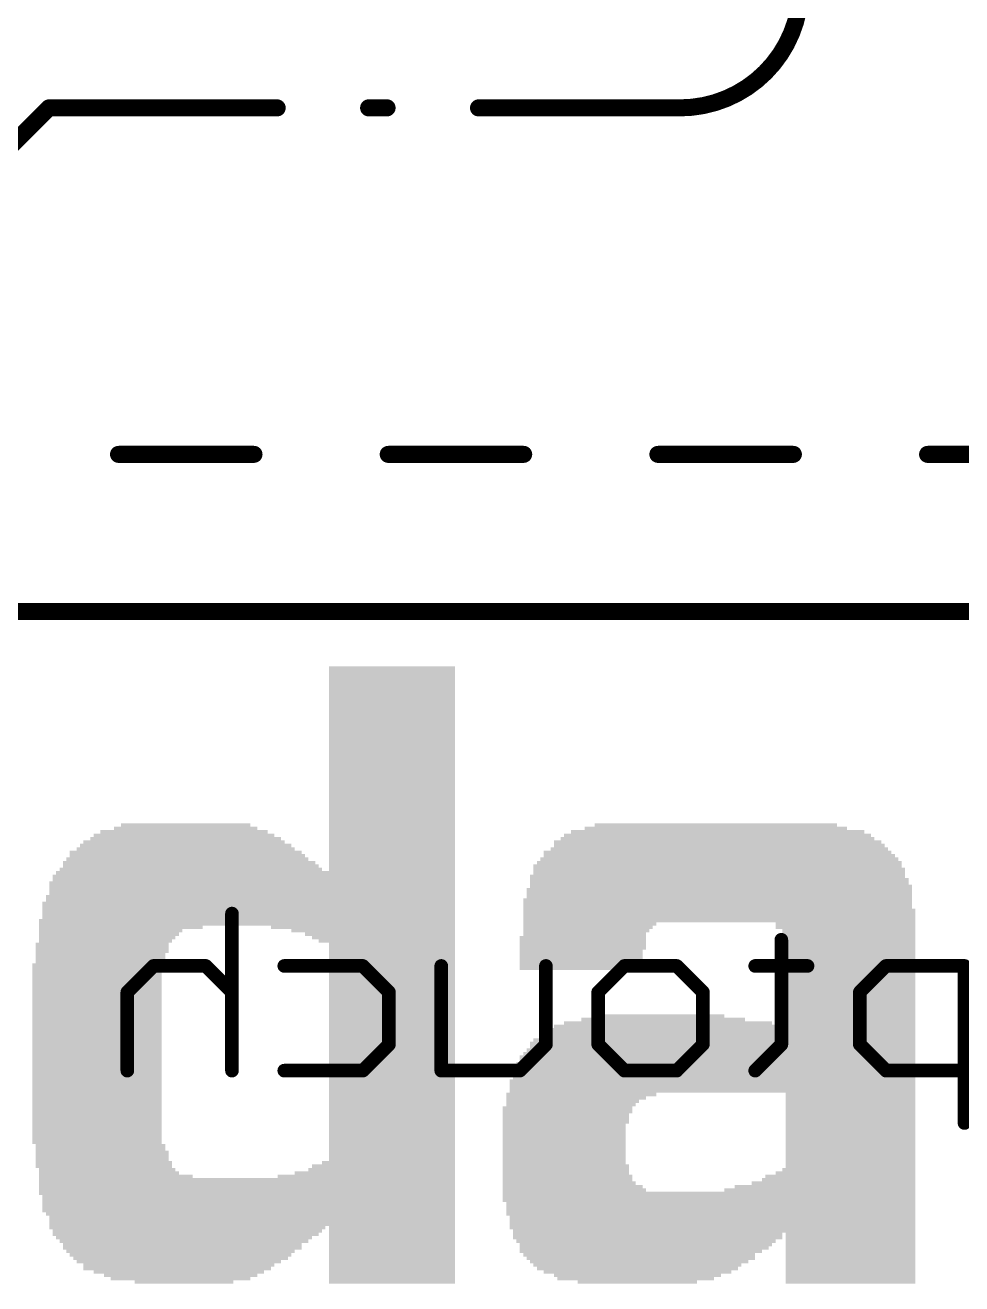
# Model space of a CAD drawing. Extents: x -0.1 to 56.3, y -0.6 to 85.1.
# Drawn here: x 12.84 to 19.82, y 10.66 to 20.03 of the extents above; entities that cross this region are included whole.
import ezdxf

# ---------------------------------------------------------------- set-up
doc = ezdxf.new("R2010")
doc.units = 0
doc.layers.add('21', color=40, linetype='CONTINUOUS')
doc.layers.add('52', color=253, linetype='CONTINUOUS')

# ---------------------------------------------------------------- blocks, each defined once
blk = doc.blocks.new('RECT')
blk.add_solid([(-0.5, -0.5), (0.5, -0.5), (-0.5, 0.5), (0.5, 0.5)])

msp = doc.modelspace()

# ---------------------------------------------------------------- linework, layer by layer
at = {"layer": '52'}
for points, const_width in [([(17.715, 19.412, 0.4142), (18.615, 20.312)], 0.127), ([(13.015, 19.4438, 1), (13.015, 19.3803)], 0.0635), ([(13.0375, 19.3895, 1), (12.9925, 19.4345)], 0.0635), ([(13.215, 19.4438, 1), (13.215, 19.3803)], 0.0635), ([(13.215, 19.3803, 1), (13.215, 19.4438)], 0.0635), ([(14.715, 19.3803, 1), (14.715, 19.4438)], 0.0635), ([(15.3963, 19.4438, 1), (15.3963, 19.3803)], 0.0635), ([(15.5337, 19.3803, 1), (15.5337, 19.4438)], 0.0635), ([(16.215, 19.4438, 1), (16.215, 19.3803)], 0.0635), ([(17.715, 19.4438, 1), (17.715, 19.3803)], 0.0635), ([(17.715, 19.3803, 1), (17.715, 19.4438)], 0.0635), ([(13.5332, 16.8637, 1), (13.5332, 16.8003)], 0.0635), ([(14.5423, 16.8003, 1), (14.5423, 16.8637)], 0.0635), ([(15.5423, 16.8637, 1), (15.5423, 16.8003)], 0.0635), ([(16.5514, 16.8003, 1), (16.5514, 16.8637)], 0.0635), ([(17.5514, 16.8637, 1), (17.5514, 16.8003)], 0.0635), ([(18.5605, 16.8003, 1), (18.5605, 16.8637)], 0.0635), ([(19.5605, 16.8637, 1), (19.5605, 16.8003)], 0.0635), ([(14.4036, 13.4122, 1), (14.3528, 13.4122)], 0.0508), ([(18.4965, 13.2173, 1), (18.4457, 13.2173)], 0.0508), ([(13.7935, 13.0478, 1), (13.7935, 12.997)], 0.0508), ([(13.8115, 13.0044, 1), (13.7756, 13.0404)], 0.0508), ([(14.2013, 13.0404, 1), (14.1654, 13.0044)], 0.0508), ([(14.1833, 12.997, 1), (14.1833, 13.0478)], 0.0508), ([(14.768, 13.0478, 1), (14.768, 12.997)], 0.0508), ([(15.3707, 13.0404, 1), (15.3348, 13.0044)], 0.0508), ([(15.3527, 12.997, 1), (15.3527, 13.0478)], 0.0508), ([(15.9628, 13.0224, 1), (15.912, 13.0224)], 0.0508), ([(16.7424, 13.0224, 1), (16.6916, 13.0224)], 0.0508), ([(17.3017, 13.0478, 1), (17.3017, 12.997)], 0.0508), ([(17.3197, 13.0044, 1), (17.2838, 13.0404)], 0.0508), ([(17.7095, 13.0404, 1), (17.6736, 13.0044)], 0.0508), ([(17.6915, 12.997, 1), (17.6915, 13.0478)], 0.0508), ([(18.2762, 13.0478, 1), (18.2762, 12.997)], 0.0508), ([(18.666, 12.997, 1), (18.666, 13.0478)], 0.0508), ([(19.2507, 13.0478, 1), (19.2507, 12.997)], 0.0508), ([(19.2687, 13.0044, 1), (19.2327, 13.0404)], 0.0508), ([(19.8608, 13.0224, 1), (19.81, 13.0224)], 0.0508), ([(19.8354, 12.997, 1), (19.8354, 13.0478)], 0.0508), ([(13.624, 12.8275, 1), (13.5732, 12.8275)], 0.0508), ([(13.5807, 12.8455, 1), (13.6166, 12.8095)], 0.0508), ([(14.3603, 12.8095, 1), (14.3962, 12.8455)], 0.0508), ([(15.573, 12.8275, 1), (15.5222, 12.8275)], 0.0508), ([(15.5297, 12.8095, 1), (15.5656, 12.8455)], 0.0508), ([(17.1322, 12.8275, 1), (17.0814, 12.8275)], 0.0508), ([(17.0889, 12.8455, 1), (17.1248, 12.8095)], 0.0508), ([(17.9118, 12.8275, 1), (17.861, 12.8275)], 0.0508), ([(17.8685, 12.8095, 1), (17.9044, 12.8455)], 0.0508), ([(19.0378, 12.8455, 1), (19.0738, 12.8095)], 0.0508), ([(19.0812, 12.8275, 1), (19.0304, 12.8275)], 0.0508), ([(15.5656, 12.4197, 1), (15.5297, 12.4557)], 0.0508), ([(16.735, 12.4197, 1), (16.6991, 12.4557)], 0.0508), ([(17.1248, 12.4557, 1), (17.0889, 12.4197)], 0.0508), ([(17.9044, 12.4197, 1), (17.8685, 12.4557)], 0.0508), ([(18.4891, 12.4197, 1), (18.4532, 12.4557)], 0.0508), ([(19.0738, 12.4557, 1), (19.0378, 12.4197)], 0.0508), ([(15.5222, 12.4377, 1), (15.573, 12.4377)], 0.0508), ([(16.6916, 12.4377, 1), (16.7424, 12.4377)], 0.0508), ([(17.0814, 12.4377, 1), (17.1322, 12.4377)], 0.0508), ([(17.861, 12.4377, 1), (17.9118, 12.4377)], 0.0508), ([(18.4457, 12.4377, 1), (18.4965, 12.4377)], 0.0508), ([(19.0304, 12.4377, 1), (19.0812, 12.4377)], 0.0508), ([(14.768, 12.2682, 1), (14.768, 12.2174)], 0.0508), ([(15.3348, 12.2608, 1), (15.3707, 12.2248)], 0.0508), ([(15.3527, 12.2174, 1), (15.3527, 12.2682)], 0.0508), ([(15.9374, 12.2682, 1), (15.9374, 12.2174)], 0.0508), ([(16.5042, 12.2608, 1), (16.5401, 12.2248)], 0.0508), ([(16.5221, 12.2174, 1), (16.5221, 12.2682)], 0.0508), ([(17.3017, 12.2682, 1), (17.3017, 12.2174)], 0.0508), ([(17.2838, 12.2248, 1), (17.3197, 12.2608)], 0.0508), ([(17.6736, 12.2608, 1), (17.7095, 12.2248)], 0.0508), ([(17.6915, 12.2174, 1), (17.6915, 12.2682)], 0.0508), ([(18.2583, 12.2608, 1), (18.2942, 12.2248)], 0.0508), ([(19.2507, 12.2682, 1), (19.2507, 12.2174)], 0.0508), ([(19.2327, 12.2248, 1), (19.2687, 12.2608)], 0.0508), ([(19.8354, 12.2174, 1), (19.8354, 12.2682)], 0.0508), ([(13.5732, 12.2428, 1), (13.624, 12.2428)], 0.0508), ([(14.3528, 12.2428, 1), (14.4036, 12.2428)], 0.0508), ([(15.912, 12.2428, 1), (15.9628, 12.2428)], 0.0508), ([(19.81, 11.853, 1), (19.8608, 11.853)], 0.0508)]:
    msp.add_lwpolyline(points, format="xyb", dxfattribs=dict(at, const_width=const_width))
for points, const_width in [([(13.015, 19.412), (11.2953, 17.6923)], 0.127), ([(13.215, 19.412), (13.015, 19.412)], 0.127), ([(14.715, 19.412), (13.215, 19.412)], 0.127), ([(15.5337, 19.412), (15.3963, 19.412)], 0.127), ([(17.715, 19.412), (16.215, 19.412)], 0.127), ([(13.5332, 16.832), (14.5423, 16.832)], 0.127), ([(15.5423, 16.832), (16.5514, 16.832)], 0.127), ([(17.5514, 16.832), (18.5605, 16.832)], 0.127), ([(19.5605, 16.832), (20.5695, 16.832)], 0.127), ([(8.515, 15.662), (53.715, 15.662)], 0.127), ([(14.3782, 13.4122), (14.3782, 12.2428)], 0.1016), ([(18.4711, 13.2173), (18.4711, 12.4377)], 0.1016), ([(13.7935, 13.0224), (13.5986, 12.8275)], 0.1016), ([(14.1833, 13.0224), (13.7935, 13.0224)], 0.1016), ([(14.3782, 12.8275), (14.1833, 13.0224)], 0.1016), ([(14.768, 13.0224), (15.3527, 13.0224)], 0.1016), ([(15.3527, 13.0224), (15.5476, 12.8275)], 0.1016), ([(15.9374, 12.2428), (15.9374, 13.0224)], 0.1016), ([(16.717, 13.0224), (16.717, 12.4377)], 0.1016), ([(17.1068, 12.8275), (17.3017, 13.0224)], 0.1016), ([(17.3017, 13.0224), (17.6915, 13.0224)], 0.1016), ([(17.6915, 13.0224), (17.8864, 12.8275)], 0.1016), ([(18.666, 13.0224), (18.2762, 13.0224)], 0.1016), ([(19.2507, 13.0224), (19.0558, 12.8275)], 0.1016), ([(19.8354, 13.0224), (19.2507, 13.0224)], 0.1016), ([(19.8354, 11.853), (19.8354, 13.0224)], 0.1016), ([(13.5986, 12.8275), (13.5986, 12.2428)], 0.1016), ([(15.5476, 12.8275), (15.5476, 12.4377)], 0.1016), ([(17.1068, 12.4377), (17.1068, 12.8275)], 0.1016), ([(17.8864, 12.8275), (17.8864, 12.4377)], 0.1016), ([(19.0558, 12.8275), (19.0558, 12.4377)], 0.1016), ([(15.5476, 12.4377), (15.3527, 12.2428)], 0.1016), ([(16.717, 12.4377), (16.5221, 12.2428)], 0.1016), ([(17.3017, 12.2428), (17.1068, 12.4377)], 0.1016), ([(17.8864, 12.4377), (17.6915, 12.2428)], 0.1016), ([(18.4711, 12.4377), (18.2762, 12.2428)], 0.1016), ([(19.0558, 12.4377), (19.2507, 12.2428)], 0.1016), ([(15.3527, 12.2428), (14.768, 12.2428)], 0.1016), ([(16.5221, 12.2428), (15.9374, 12.2428)], 0.1016), ([(17.6915, 12.2428), (17.3017, 12.2428)], 0.1016), ([(19.2507, 12.2428), (19.8354, 12.2428)], 0.1016)]:
    msp.add_lwpolyline(points, dxfattribs=dict(at, const_width=const_width))

# ---------------------------------------------------------------- block references
at = {"layer": '21', "yscale": 0.0254}
for p, xscale in [((15.5702, 15.24), 0.9398), ((15.5702, 15.2146), 0.9398), ((15.5702, 15.1892), 0.9398), ((15.5702, 15.1638), 0.9398), ((15.5702, 15.1384), 0.9398), ((15.5702, 15.113), 0.9398), ((15.5702, 15.0876), 0.9398), ((15.5702, 15.0622), 0.9398), ((15.5702, 15.0368), 0.9398), ((15.5702, 15.0114), 0.9398), ((15.5702, 14.986), 0.9398), ((15.5702, 14.9606), 0.9398), ((15.5702, 14.9352), 0.9398), ((15.5702, 14.9098), 0.9398), ((15.5702, 14.8844), 0.9398), ((15.5702, 14.859), 0.9398), ((15.5702, 14.8336), 0.9398), ((15.5702, 14.8082), 0.9398), ((15.5702, 14.7828), 0.9398), ((15.5702, 14.7574), 0.9398), ((15.5702, 14.732), 0.9398), ((15.5702, 14.7066), 0.9398), ((15.5702, 14.6812), 0.9398), ((15.5702, 14.6558), 0.9398), ((15.5702, 14.6304), 0.9398), ((15.5702, 14.605), 0.9398), ((15.5702, 14.5796), 0.9398), ((15.5702, 14.5542), 0.9398), ((15.5702, 14.5288), 0.9398), ((15.5702, 14.5034), 0.9398), ((15.5702, 14.478), 0.9398), ((15.5702, 14.4526), 0.9398), ((15.5702, 14.4272), 0.9398), ((15.5702, 14.4018), 0.9398), ((15.5702, 14.3764), 0.9398), ((15.5702, 14.351), 0.9398), ((15.5702, 14.3256), 0.9398), ((15.5702, 14.3002), 0.9398), ((15.5702, 14.2748), 0.9398), ((15.5702, 14.2494), 0.9398), ((15.5702, 14.224), 0.9398), ((15.5702, 14.1986), 0.9398), ((15.5702, 14.1732), 0.9398), ((15.5702, 14.1478), 0.9398), ((14.0335, 14.0716), 0.9652), ((15.5702, 14.1224), 0.9398), ((15.5702, 14.097), 0.9398), ((15.5702, 14.0716), 0.9398), ((17.9832, 14.0716), 1.8034), ((14.0335, 13.97), 1.4224), ((14.0208, 13.9954), 1.3462), ((14.0208, 14.0208), 1.2446), ((14.0335, 14.0462), 1.0668), ((15.5702, 14.0462), 0.9398), ((15.5702, 14.0208), 0.9398), ((15.5702, 13.9954), 0.9398), ((15.5702, 13.97), 0.9398), ((17.9959, 13.97), 2.3368), ((17.9959, 13.9954), 2.286), ((17.9959, 14.0208), 2.1844), ((17.9832, 14.0462), 1.9558), ((14.0335, 13.8684), 1.7272), ((14.0335, 13.8938), 1.6256), ((14.0335, 13.9192), 1.5748), ((14.0208, 13.9446), 1.4986), ((15.5702, 13.9446), 0.9398), ((15.5702, 13.9192), 0.9398), ((15.5702, 13.8938), 0.9398), ((15.5702, 13.8684), 0.9398), ((17.9959, 13.8684), 2.5908), ((18.0086, 13.8938), 2.5146), ((17.9959, 13.9446), 2.4384), ((18.0086, 13.9192), 2.4638), ((14.0589, 13.7922), 1.8796), ((14.0716, 13.7668), 1.905), ((14.0462, 13.8176), 1.8034), ((14.0462, 13.843), 1.7526), ((15.5702, 13.843), 0.9398), ((15.5702, 13.8176), 0.9398), ((15.5702, 13.7922), 0.9398), ((15.5702, 13.7668), 0.9398), ((17.9959, 13.7668), 2.7432), ((18.0086, 13.7922), 2.7178), ((18.0086, 13.8176), 2.667), ((18.0086, 13.843), 2.6162), ((14.5415, 13.6906), 2.9972), ((14.5542, 13.716), 2.9718), ((14.0716, 13.7414), 1.9558), ((15.5702, 13.7414), 0.9398), ((17.9959, 13.6906), 2.794), ((18.0086, 13.7414), 2.7686), ((18.0086, 13.716), 2.7686), ((14.5288, 13.6398), 3.0226), ((14.5288, 13.6144), 3.0226), ((14.5288, 13.589), 3.0226), ((14.5415, 13.6652), 2.9972), ((18.0086, 13.589), 2.8702), ((18.0086, 13.6652), 2.8194), ((18.0086, 13.6398), 2.8194), ((18.0213, 13.6144), 2.8448), ((14.5034, 13.4874), 3.0734), ((14.5161, 13.5382), 3.048), ((14.5161, 13.5128), 3.048), ((14.5288, 13.5636), 3.0226), ((17.9959, 13.5128), 2.8956), ((17.9959, 13.4874), 2.8956), ((18.0086, 13.5636), 2.8702), ((18.0086, 13.5382), 2.8702), ((14.5034, 13.462), 3.0734), ((14.5034, 13.4366), 3.0734), ((14.5034, 13.4112), 3.0734), ((17.9959, 13.462), 2.8956), ((18.0086, 13.4366), 2.921), ((18.0086, 13.4112), 2.921), ((14.4907, 13.3604), 3.0988), ((14.4907, 13.335), 3.0988), ((13.5509, 13.3096), 1.2192), ((14.5034, 13.3858), 3.0734), ((15.3543, 13.3096), 1.3716), ((18.0086, 13.3858), 2.921), ((18.0086, 13.3604), 2.921), ((17.0434, 13.335), 0.9906), ((17.0307, 13.3096), 0.9652), ((18.9484, 13.335), 1.0414), ((18.9484, 13.3096), 1.0414), ((13.4747, 13.2842), 1.0668), ((13.462, 13.2588), 1.0414), ((13.4493, 13.2334), 1.016), ((13.4366, 13.208), 0.9906), ((15.4305, 13.2842), 1.2192), ((15.4813, 13.2588), 1.1176), ((15.5067, 13.2334), 1.0668), ((15.5321, 13.208), 1.016), ((16.9926, 13.2334), 0.9398), ((16.9926, 13.208), 0.9398), ((17.018, 13.2842), 0.9398), ((17.0053, 13.2588), 0.9144), ((18.9738, 13.2842), 0.9906), ((18.9738, 13.2588), 0.9906), ((18.9738, 13.2334), 0.9906), ((18.9865, 13.208), 0.9652), ((13.4112, 13.1826), 0.9906), ((13.4112, 13.1572), 0.9906), ((13.4112, 13.1318), 0.9906), ((15.5702, 13.1826), 0.9398), ((15.5702, 13.1572), 0.9398), ((15.5702, 13.1318), 0.9398), ((16.9926, 13.1826), 0.9398), ((16.9926, 13.1572), 0.9398), ((16.9799, 13.1318), 0.9144), ((18.9865, 13.1826), 0.9652), ((18.9865, 13.1572), 0.9652), ((18.9865, 13.1318), 0.9652), ((13.3731, 13.0302), 0.9652), ((13.3985, 13.1064), 0.9652), ((13.3985, 13.081), 0.9652), ((13.3985, 13.0556), 0.9652), ((15.5702, 13.1064), 0.9398), ((15.5702, 13.081), 0.9398), ((15.5702, 13.0556), 0.9398), ((15.5702, 13.0302), 0.9398), ((16.9799, 13.1064), 0.9144), ((16.9799, 13.081), 0.9144), ((16.9799, 13.0556), 0.9144), ((16.9799, 13.0302), 0.9144), ((18.9865, 13.1064), 0.9652), ((18.9865, 13.081), 0.9652), ((18.9865, 13.0556), 0.9652), ((18.9865, 13.0302), 0.9652), ((13.3731, 13.0048), 0.9652), ((13.3731, 12.9794), 0.9652), ((13.3731, 12.954), 0.9652), ((13.3731, 12.9286), 0.9652), ((15.5702, 13.0048), 0.9398), ((15.5702, 12.9794), 0.9398), ((15.5702, 12.954), 0.9398), ((15.5702, 12.9286), 0.9398), ((16.9799, 13.0048), 0.9144), ((18.9865, 13.0048), 0.9652), ((18.9865, 12.9794), 0.9652), ((18.9865, 12.954), 0.9652), ((18.9865, 12.9286), 0.9652), ((13.3731, 12.9032), 0.9652), ((13.3731, 12.8778), 0.9652), ((13.3731, 12.8524), 0.9652), ((15.5702, 12.9032), 0.9398), ((15.5702, 12.8778), 0.9398), ((15.5702, 12.8524), 0.9398), ((18.9865, 12.9032), 0.9652), ((18.9865, 12.8778), 0.9652), ((18.9865, 12.8524), 0.9652), ((13.3731, 12.827), 0.9652), ((13.3731, 12.8016), 0.9652), ((13.3731, 12.7762), 0.9652), ((13.3731, 12.7508), 0.9652), ((15.5702, 12.827), 0.9398), ((15.5702, 12.8016), 0.9398), ((15.5702, 12.7762), 0.9398), ((15.5702, 12.7508), 0.9398), ((18.9865, 12.827), 0.9652), ((18.9865, 12.8016), 0.9652), ((18.9865, 12.7762), 0.9652), ((18.9865, 12.7508), 0.9652), ((13.3731, 12.7254), 0.9652), ((13.3731, 12.7), 0.9652), ((13.3731, 12.6746), 0.9652), ((13.3731, 12.6492), 0.9652), ((15.5702, 12.7254), 0.9398), ((15.5702, 12.7), 0.9398), ((15.5702, 12.6746), 0.9398), ((15.5702, 12.6492), 0.9398), ((17.5641, 12.6492), 0.9652), ((18.9865, 12.7254), 0.9652), ((18.9865, 12.7), 0.9652), ((18.9865, 12.6746), 0.9652), ((18.9865, 12.6492), 0.9652), ((13.3731, 12.6238), 0.9652), ((13.3731, 12.5984), 0.9652), ((13.3731, 12.573), 0.9652), ((13.3731, 12.5476), 0.9652), ((15.5702, 12.6238), 0.9398), ((15.5702, 12.5984), 0.9398), ((15.5702, 12.573), 0.9398), ((15.5702, 12.5476), 0.9398), ((18.1102, 12.5476), 2.7178), ((18.1229, 12.573), 2.6924), ((17.6276, 12.5984), 1.5494), ((17.5895, 12.6238), 1.2192), ((18.9865, 12.6238), 0.9652), ((18.9865, 12.5984), 0.9652), ((13.3731, 12.5222), 0.9652), ((13.3731, 12.4968), 0.9652), ((13.3731, 12.4714), 0.9652), ((15.5702, 12.5222), 0.9398), ((15.5702, 12.4968), 0.9398), ((15.5702, 12.4714), 0.9398), ((18.0467, 12.4714), 2.8448), ((18.0721, 12.4968), 2.794), ((18.0848, 12.5222), 2.7686), ((13.3731, 12.446), 0.9652), ((13.3731, 12.4206), 0.9652), ((13.3731, 12.3952), 0.9652), ((13.3731, 12.3698), 0.9652), ((15.5702, 12.446), 0.9398), ((15.5702, 12.4206), 0.9398), ((15.5702, 12.3952), 0.9398), ((15.5702, 12.3698), 0.9398), ((18.0086, 12.3698), 2.921), ((18.0213, 12.3952), 2.8956), ((18.034, 12.446), 2.8702), ((18.034, 12.4206), 2.8702), ((13.3731, 12.3444), 0.9652), ((13.3731, 12.319), 0.9652), ((13.3731, 12.2936), 0.9652), ((13.3731, 12.2682), 0.9652), ((15.5702, 12.3444), 0.9398), ((15.5702, 12.319), 0.9398), ((15.5702, 12.2936), 0.9398), ((15.5702, 12.2682), 0.9398), ((17.9832, 12.2936), 2.9718), ((17.9832, 12.2682), 2.9718), ((17.9959, 12.3444), 2.9464), ((17.9959, 12.319), 2.9464), ((13.3731, 12.2428), 0.9652), ((13.3731, 12.2174), 0.9652), ((13.3731, 12.192), 0.9652), ((15.5702, 12.2428), 0.9398), ((15.5702, 12.2174), 0.9398), ((15.5702, 12.192), 0.9398), ((17.9705, 12.2428), 2.9972), ((17.9705, 12.2174), 2.9972), ((17.9705, 12.192), 2.9972), ((13.3731, 12.1666), 0.9652), ((13.3731, 12.1412), 0.9652), ((13.3731, 12.1158), 0.9652), ((13.3731, 12.0904), 0.9652), ((15.5702, 12.1666), 0.9398), ((15.5702, 12.1412), 0.9398), ((15.5702, 12.1158), 0.9398), ((15.5702, 12.0904), 0.9398), ((17.9578, 12.1666), 3.0226), ((17.9578, 12.1412), 3.0226), ((17.9578, 12.1158), 3.0226), ((17.9578, 12.0904), 3.0226), ((13.3731, 12.065), 0.9652), ((13.3731, 12.0396), 0.9652), ((13.3731, 12.0142), 0.9652), ((13.3731, 11.9888), 0.9652), ((15.5702, 12.065), 0.9398), ((15.5702, 12.0396), 0.9398), ((15.5702, 12.0142), 0.9398), ((15.5702, 11.9888), 0.9398), ((16.9799, 12.065), 1.1176), ((16.9418, 12.0396), 1.0414), ((16.9164, 12.0142), 0.9906), ((16.9037, 11.9888), 0.9652), ((18.9865, 12.065), 0.9652), ((18.9865, 12.0396), 0.9652), ((18.9865, 12.0142), 0.9652), ((18.9865, 11.9888), 0.9652), ((13.3731, 11.9634), 0.9652), ((13.3731, 11.938), 0.9652), ((13.3731, 11.9126), 0.9652), ((15.5702, 11.9634), 0.9398), ((15.5702, 11.938), 0.9398), ((15.5702, 11.9126), 0.9398), ((16.8783, 11.9634), 0.9652), ((16.8783, 11.938), 0.9652), ((16.8656, 11.9126), 0.9398), ((18.9865, 11.9634), 0.9652), ((18.9865, 11.938), 0.9652), ((18.9865, 11.9126), 0.9652), ((13.3731, 11.8872), 0.9652), ((13.3731, 11.8618), 0.9652), ((13.3731, 11.8364), 0.9652), ((13.3731, 11.811), 0.9652), ((15.5702, 11.8872), 0.9398), ((15.5702, 11.8618), 0.9398), ((15.5702, 11.8364), 0.9398), ((15.5702, 11.811), 0.9398), ((16.8656, 11.8872), 0.9398), ((16.8656, 11.8618), 0.9398), ((16.8529, 11.8364), 0.9144), ((16.8529, 11.811), 0.9144), ((18.9865, 11.8872), 0.9652), ((18.9865, 11.8618), 0.9652), ((18.9865, 11.8364), 0.9652), ((18.9865, 11.811), 0.9652), ((13.3731, 11.7856), 0.9652), ((13.3731, 11.7602), 0.9652), ((13.3731, 11.7348), 0.9652), ((13.3731, 11.7094), 0.9652), ((15.5702, 11.7856), 0.9398), ((15.5702, 11.7602), 0.9398), ((15.5702, 11.7348), 0.9398), ((15.5702, 11.7094), 0.9398), ((16.8529, 11.7856), 0.9144), ((16.8529, 11.7602), 0.9144), ((16.8529, 11.7348), 0.9144), ((16.8529, 11.7094), 0.9144), ((18.9865, 11.7856), 0.9652), ((18.9865, 11.7602), 0.9652), ((18.9865, 11.7348), 0.9652), ((18.9865, 11.7094), 0.9652), ((13.3985, 11.684), 0.9652), ((13.3985, 11.6586), 0.9652), ((13.4112, 11.6332), 0.9906), ((15.5702, 11.684), 0.9398), ((15.5702, 11.6586), 0.9398), ((15.5702, 11.6332), 0.9398), ((16.8529, 11.684), 0.9144), ((16.8529, 11.6586), 0.9144), ((16.8529, 11.6332), 0.9144), ((18.9865, 11.684), 0.9652), ((18.9865, 11.6586), 0.9652), ((18.9865, 11.6332), 0.9652), ((13.4112, 11.6078), 0.9906), ((13.4112, 11.5824), 0.9906), ((13.4239, 11.557), 1.016), ((13.4239, 11.5316), 1.016), ((15.5067, 11.5316), 1.0668), ((15.5448, 11.557), 0.9906), ((15.5702, 11.6078), 0.9398), ((15.5702, 11.5824), 0.9398), ((16.8529, 11.6078), 0.9144), ((16.8529, 11.5824), 0.9144), ((16.8529, 11.557), 0.9144), ((16.8656, 11.5316), 0.9398), ((18.9865, 11.6078), 0.9652), ((18.9865, 11.5824), 0.9652), ((18.9865, 11.557), 0.9652), ((18.9865, 11.5316), 0.9652), ((13.4493, 11.5062), 1.016), ((13.462, 11.4808), 1.0414), ((13.5128, 11.4554), 1.143), ((14.4907, 11.43), 3.0988), ((15.3797, 11.4554), 1.3208), ((15.4432, 11.4808), 1.1938), ((15.494, 11.5062), 1.0922), ((16.8656, 11.5062), 0.9398), ((16.8656, 11.4808), 0.9398), ((16.8783, 11.4554), 0.9652), ((16.8783, 11.43), 0.9652), ((18.8976, 11.43), 1.143), ((18.9103, 11.4554), 1.1176), ((18.9484, 11.4808), 1.0414), ((18.9738, 11.5062), 0.9906), ((14.4907, 11.4046), 3.0988), ((14.4907, 11.3792), 3.0988), ((14.4907, 11.3538), 3.0988), ((14.4907, 11.3284), 3.0988), ((16.891, 11.4046), 0.9906), ((16.9164, 11.3792), 1.0414), ((16.9291, 11.3538), 1.0668), ((17.9324, 11.3284), 3.0734), ((18.7579, 11.3538), 1.4224), ((18.796, 11.3792), 1.3462), ((18.8595, 11.4046), 1.2192), ((14.5034, 11.303), 3.0734), ((14.5034, 11.2776), 3.0734), ((14.5034, 11.2522), 3.0734), ((17.9324, 11.303), 3.0734), ((17.9324, 11.2776), 3.0734), ((17.9451, 11.2522), 3.048), ((14.5034, 11.2268), 3.0734), ((14.5034, 11.2014), 3.0734), ((14.5161, 11.176), 3.048), ((14.5288, 11.1506), 3.0226), ((17.9451, 11.2268), 3.048), ((17.9451, 11.2014), 3.048), ((17.9451, 11.176), 3.048), ((17.9578, 11.1506), 3.0226), ((14.5288, 11.1252), 3.0226), ((14.5288, 11.0998), 3.0226), ((14.0462, 11.0744), 2.0574), ((14.0462, 11.049), 2.0066), ((15.5702, 11.0744), 0.9398), ((15.5702, 11.049), 0.9398), ((17.9578, 11.1252), 3.0226), ((17.9578, 11.0998), 3.0226), ((17.9578, 11.0744), 3.0226), ((17.9705, 11.049), 2.9972), ((14.0335, 11.0236), 1.9812), ((14.0208, 10.9982), 1.905), ((14.0208, 10.9728), 1.8542), ((15.5702, 11.0236), 0.9398), ((15.5702, 10.9982), 0.9398), ((15.5702, 10.9728), 0.9398), ((17.4752, 11.0236), 2.0066), ((17.4752, 10.9982), 2.0066), ((17.4625, 10.9728), 1.9304), ((18.9865, 11.0236), 0.9652), ((18.9865, 10.9982), 0.9652), ((18.9865, 10.9728), 0.9652), ((14.0081, 10.9474), 1.778), ((14.0081, 10.922), 1.778), ((13.9954, 10.8966), 1.7018), ((13.9954, 10.8712), 1.651), ((15.5702, 10.9474), 0.9398), ((15.5702, 10.922), 0.9398), ((15.5702, 10.8966), 0.9398), ((15.5702, 10.8712), 0.9398), ((17.4625, 10.9474), 1.8796), ((17.4498, 10.922), 1.8542), ((17.4244, 10.8966), 1.8034), ((17.4117, 10.8712), 1.7272), ((18.9865, 10.9474), 0.9652), ((18.9865, 10.922), 0.9652), ((18.9865, 10.8966), 0.9652), ((18.9865, 10.8712), 0.9652), ((13.9954, 10.8458), 1.6002), ((13.9827, 10.8204), 1.524), ((13.9827, 10.795), 1.4224), ((13.97, 10.7696), 1.397), ((15.5702, 10.8458), 0.9398), ((15.5702, 10.8204), 0.9398), ((15.5702, 10.795), 0.9398), ((15.5702, 10.7696), 0.9398), ((17.4244, 10.8458), 1.7018), ((17.4117, 10.8204), 1.6256), ((17.399, 10.795), 1.5494), ((17.399, 10.7696), 1.4986), ((18.9865, 10.8458), 0.9652), ((18.9865, 10.8204), 0.9652), ((18.9865, 10.795), 0.9652), ((18.9865, 10.7696), 0.9652), ((13.9827, 10.7442), 1.27), ((13.9954, 10.7188), 1.143), ((13.9954, 10.6934), 1.0414), ((15.5702, 10.7442), 0.9398), ((15.5702, 10.7188), 0.9398), ((15.5702, 10.6934), 0.9398), ((17.399, 10.7442), 1.397), ((17.399, 10.7188), 1.2446), ((17.3863, 10.6934), 1.1684), ((18.9865, 10.7442), 0.9652), ((18.9865, 10.7188), 0.9652), ((18.9865, 10.6934), 0.9652), ((14.0208, 10.668), 0.7366), ((15.5702, 10.668), 0.9398), ((17.399, 10.668), 0.889), ((18.9865, 10.668), 0.9652)]:
    msp.add_blockref('RECT', p, dxfattribs=dict(at, xscale=xscale))

doc.saveas('drawing.dxf')
